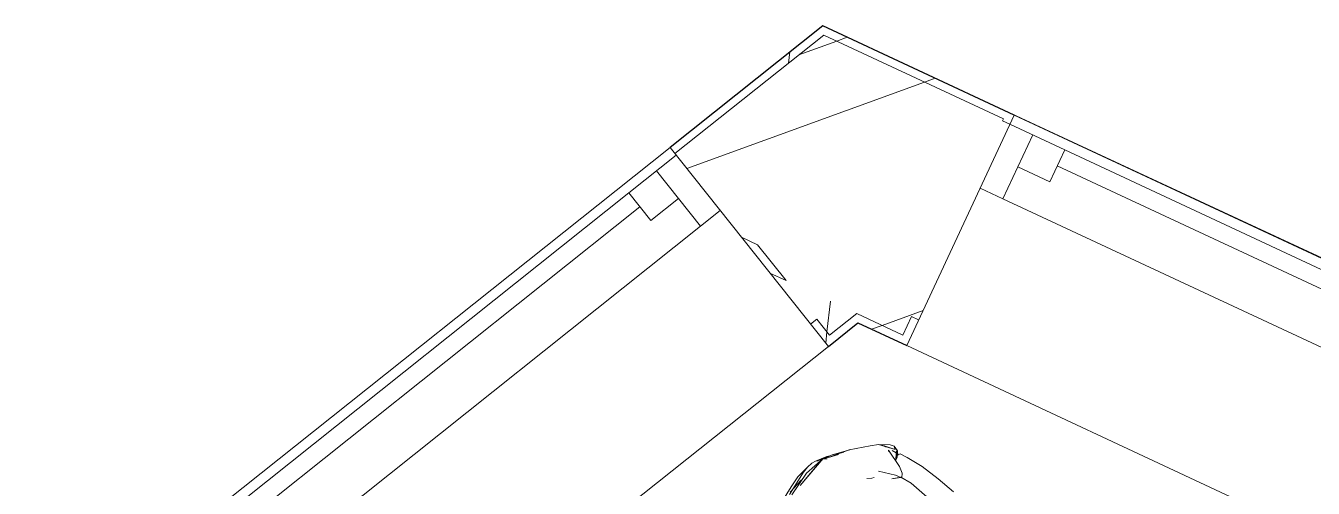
# Model space of a CAD drawing. Header units: millimetres. Extents: x 0 to 57242, y -59538 to 11130.
# Drawn here: x 12125 to 13745, y 1531 to 2113 of the extents above; entities that cross this region are included whole.
import ezdxf

# ---------------------------------------------------------------- set-up
doc = ezdxf.new("R2010")
doc.units = ezdxf.units.MM
for name, color, linetype, lineweight in [('A-GLAZ', 151, 'Continuous', 9), ('A-WALL', 113, 'Continuous', 9), ('A-WALL-PATT', 111, 'Continuous', 25), ('G-IMPT', 8, 'Continuous', 9), ('GFdwg_dwg', 8, 'Continuous', 9), ('I-FURN', 30, 'Continuous', 9)]:
    doc.layers.add(name, color=color, linetype=linetype, lineweight=lineweight)
pattern_1 = [(200, (13725.4, 1834.65), (121.62, -334.15), []), (200, (13564.4, 1489.34), (121.62, -334.15), [])]
pattern_2 = [(263.52, (11607.95, 903.26), (353.33, -40.14), []), (263.519, (11845.22, 605.17), (353.33, -40.14), [])]

# ---------------------------------------------------------------- blocks, each defined once
blk = doc.blocks.new('GFdwg_dwg_rge-311280-Level 0')
at = {"color": 1, "lineweight": 9}
blk.add_line((-7961.4, 10254.3), (-6870, 10800), dxfattribs=at)
blk.add_line((-7961.4, 10254.3), (-6870, 10800), dxfattribs=at)
blk = doc.blocks.new('GFdwg_dwg-311279-Level 0')
at = {"rotation": 308.5192572358332}
blk.add_blockref('GFdwg_dwg_rge-311280-Level 0', (10153, -10543.8), dxfattribs=at)
blk = doc.blocks.new('M_Window-Single-Hung - 1015 x 1500mm-351075-Level 0')
at = {"layer": 'A-GLAZ'}
for p, q in [((-507.5, 160), (507.5, 160)), ((475.75, -58.4), (-475.75, -58.4)), ((507.5, -160), (-507.5, -160)), ((-431.3, -147.3), (431.3, -147.3))]:
    blk.add_line(p, q, dxfattribs=at)
at = {"layer": 'A-GLAZ', "lineweight": 18}
for p, q in [((-507.5, -160), (-507.5, 160)), ((507.5, 160), (507.5, -160)), ((-507.5, -58.4), (-475.75, -58.4)), ((-475.75, -147.3), (-475.75, -58.4)), ((475.75, -58.4), (507.5, -58.4)), ((475.75, -147.3), (475.75, -58.4)), ((-475.75, -102.85), (-431.3, -102.85)), ((-431.3, -147.3), (-431.3, -102.85)), ((431.3, -147.3), (431.3, -102.85)), ((475.75, -102.85), (431.3, -102.85)), ((-431.3, -125.075), (431.3, -125.075)), ((-507.5, -147.3), (-431.3, -147.3)), ((431.3, -147.3), (507.5, -147.3))]:
    blk.add_line(p, q, dxfattribs=at)
blk = doc.blocks.new('LR1190_SOFA_19 - SOFA_ICV_DXF-1032981-Level 0')
at = {"layer": 'G-IMPT'}
for p, q in [((-1106.3, 1365.2), (-1127.9, 1356.1)), ((-1100.8, 1365.3), (-1127.1, 1356.4)), ((-1106.3, 1365.2), (-1120, 1358.8)), ((-1106.3, 1365.2), (-1117.3, 1359.7)), ((-1112.8, 1360.4), (-1093.9, 1368.6)), ((-1100.8, 1365.3), (-1112.8, 1360.4)), ((-1106.3, 1365.2), (-1094.7, 1368.4)), ((-1099.8, 1367.5), (-1101.8, 1366.4)), ((-1099.8, 1367.5), (-1085, 1371.7)), ((-1098.4, 1365.3), (-1093.9, 1368.6)), ((-1094.7, 1368.4), (-1093.9, 1368.6)), ((-1050.9, 1359.8), (-1094.7, 1368.4)), ((-1066.8, 1366.9), (-1094.7, 1368.4)), ((-1050.9, 1359.8), (-1093.9, 1368.6)), ((-1092.9, 1368.4), (-1085, 1371.7)), ((-1088.1, 1369.9), (-1085, 1371.7)), ((-1079.7, 1372.9), (-1085, 1371.7)), ((-1079.7, 1372.9), (-1072.2, 1372.3)), ((-1064.7, 1370.6), (-1072.2, 1372.3)), ((-1072.2, 1372.3), (-1055.3, 1370.2)), ((-1035.4, 1357.4), (-1066.8, 1366.9)), ((-1033.5, 1359.6), (-1064.7, 1370.6)), ((-1058, 1364.2), (-1055.8, 1364.4)), ((-1035.9, 1361.3), (-1055.8, 1364.4)), ((-1041.1, 1365.7), (-1055.3, 1370.2)), ((-1021.6, 1358.6), (-1041.1, 1365.7)), ((-1127.1, 1356.4), (-1150.9, 1344.4)), ((-1174.1, 1325.1), (-1171.4, 1329.4)), ((-1160.3, 1338.9), (-1172.9, 1321)), ((-1164.5, 1333.2), (-1172.9, 1321)), ((-1160.3, 1338.9), (-1171.4, 1329.4)), ((-1164.5, 1333.2), (-1165.4, 1330.9)), ((-1164.5, 1333.2), (-1165.3, 1331.1)), ((-1164.5, 1333.2), (-1160.3, 1338.9)), ((-1160.3, 1338.9), (-1150.9, 1344.4)), ((-1174.3, 1312.8), (-1178.2, 1303.8)), ((-1174.3, 1312.8), (-1169.9, 1313.4)), ((-1174.1, 1325.1), (-1173.3, 1322.3)), ((-1174.1, 1325.1), (-1172.8, 1322.1)), ((-1174.1, 1325.1), (-1173.7, 1317.7)), ((-1168.7, 1312.2), (-1173.7, 1317.7)), ((-1164.4, 1309.6), (-1173.7, 1317.7)), ((-1173.7, 1317.7), (-1168.4, 1311.9)), ((-1172.8, 1318.7), (-1166.1, 1311.6)), ((-1172.8, 1318.7), (-1164.3, 1308.9)), ((-1171.9, 1314.6), (-1172.2, 1316.1)), ((-1172, 1317.5), (-1171, 1313.2)), ((-1168.8, 1322.3), (-1171.9, 1314.6)), ((-1170.5, 1318.7), (-1171.9, 1314.6)), ((-1171.9, 1314.6), (-1171, 1313.2)), ((-1171.5, 1315.4), (-1171, 1313.2)), ((-1170.1, 1315.6), (-1168.7, 1312.2)), ((-1165.6, 1325.5), (-1163.7, 1301)), ((-1165.6, 1325.5), (-1164.6, 1323.4)), ((-1121.9, 1314.6), (-1127.2, 1311.1)), ((-1185.9, 1282.9), (-1178.2, 1303.8)), ((-1165.6, 1310.3), (-1168.4, 1311.9)), ((-1160.9, 1292.2), (-1163.7, 1301)), ((-1153, 1295.3), (-1139.3, 1312.7)), ((-1127.2, 1311.1), (-1130.2, 1309.8)), ((-1192, 1258.5), (-1185.9, 1282.9)), ((-1161.8, 1275.2), (-1156.5, 1289.1)), ((-1160.9, 1292.2), (-1156.9, 1288)), ((-1156.5, 1288.9), (-1153, 1295.3)), ((-1156.5, 1288.9), (-1146.5, 1294.6)), ((-1146.5, 1294.6), (-1156.5, 1289.1)), ((-1161.8, 1275.2), (-1169.9, 1232.2)), ((-1192, 1258.5), (-1197.2, 1233.6))]:
    blk.add_line(p, q, dxfattribs=at)
blk = doc.blocks.new('LR1190_SOFA_19 - LR1190_SOFA_19-1033392-Level 0')
at = {"extrusion": (0, 0, -1), "zscale": -1, "rotation": 180}
blk.add_blockref('LR1190_SOFA_19 - SOFA_ICV_DXF-1032981-Level 0', (1959.4, 1435.8), dxfattribs=at)

msp = doc.modelspace()

# ---------------------------------------------------------------- hatches: boundary and pattern name
at = {"layer": 'A-WALL-PATT', "lineweight": 9}
h = msp.add_hatch(dxfattribs=at)
h.set_pattern_fill('FP_6', color=256, angle=-315, style=0, pattern_type=2)
h.set_pattern_definition(pattern_1)
h.paths.add_polyline_path([(14324.2, 1544.4), (14332.9, 1551.4), (14288.8, 1571.9), (14283.5, 1560.4), (14292.5, 1556.2), (14293.7, 1558.6), (14314.1, 1549.1)])
h.paths.add_polyline_path([(13363.6, 1989.4), (13368.9, 2000.9), (13128, 2113.2), (13119.3, 2106.3), (13355.6, 1996), (13354.5, 1993.6)])
h = msp.add_hatch(dxfattribs=at)
h.set_pattern_fill('FP_7', color=256, angle=45, style=0, pattern_type=2)
h.set_pattern_definition(pattern_2)
h.paths.add_polyline_path([(10378.7, -88), (10551.8, 49.8), (10553.5, 47.7), (10561.3, 53.9), (10553.4, 63.8), (10376.3, -77.1)])
h.paths.add_polyline_path([(12942, 1952.4), (13129.4, 2101.5), (13119.3, 2106.3), (12935.8, 1960.2)])
h = msp.add_hatch(dxfattribs=at)
h.set_pattern_fill('FP_6', color=256, angle=-315, style=0, pattern_type=2)
h.set_pattern_definition(pattern_1)
h.paths.add_polyline_path([(14247.6, 1483.4), (14324.2, 1544.4), (14293.7, 1558.6), (14292.5, 1556.2), (14283.5, 1560.4), (14257, 1503.7)])
h.paths.add_polyline_path([(13228.9, 1724.1), (13239.7, 1747.4), (13248.8, 1743.2), (13363.6, 1989.4), (13354.5, 1993.6), (13355.6, 1996), (13129.4, 2101.5), (12942, 1952.4), (13025.7, 1847.2), (13046, 1837.8), (13081.9, 1792.7), (13170.9, 1751.2)])
h = msp.add_hatch(dxfattribs=at)
h.set_pattern_fill('FP_7', color=256, angle=45, style=0, pattern_type=2)
h.set_pattern_definition(pattern_2)
h.paths.add_polyline_path([(10430.6, -332.5), (10541.5, -308.9), (10559.1, -295), (10615.4, -283), (10738.6, -184.9), (10722.6, -164.8), (10730.4, -158.6), (10561.3, 53.9), (10553.4, 47.8), (10551.8, 49.8), (10378.7, -88), (10420.8, -286.5)])
h.paths.add_polyline_path([(13136.7, 1723.9), (13170.9, 1751.2), (13061.6, 1802.1), (13112.8, 1737.8), (13120.7, 1744), (13135.1, 1725.9)])
h = msp.add_hatch(dxfattribs=at)
h.set_pattern_fill('FP_6', color=256, angle=-315, style=0, pattern_type=2)
h.set_pattern_definition(pattern_1)
h.paths.add_polyline_path([(14367.1, 1182.3), (14375.9, 1189.3), (14157.8, 1291), (14153.6, 1281.9), (14288.8, 1218.8)])
h.paths.add_polyline_path([(13233.7, 1710.9), (13248.8, 1743.2), (13239.7, 1747.4), (13228.9, 1724.1), (13170.9, 1751.2), (13162.2, 1744.2), (13172.3, 1739.5)])
h = msp.add_hatch(dxfattribs=at)
h.set_pattern_fill('FP_7', color=256, angle=45, style=0, pattern_type=2)
h.set_pattern_definition(pattern_2)
h.paths.add_polyline_path([(10721.8, -211.1), (10752.7, -186.5), (10730.4, -158.6), (10722.6, -164.8), (10738.6, -184.9), (10719.4, -200.2)])
h.paths.add_polyline_path([(13135.1, 1709.8), (13172.3, 1739.5), (13162.2, 1744.2), (13136.7, 1723.9), (13120.7, 1744), (13112.8, 1737.8)])

# ---------------------------------------------------------------- linework, layer by layer
at = {"layer": 'A-WALL', "lineweight": 25}
for p, q in [((13128, 2113.2), (12935.8, 1960.2)), ((13368.9, 2000.9), (13128, 2113.2)), ((13135.1, 1709.8), (13172.3, 1739.5)), ((13172.3, 1739.5), (13233.7, 1710.9))]:
    msp.add_line(p, q, dxfattribs=at)
at = {"layer": 'A-WALL'}
for p, q in [((12942, 1952.4), (13129.4, 2101.5)), ((13355.6, 1996), (13129.4, 2101.5)), ((13354.5, 1993.6), (13355.6, 1996)), ((13354.5, 1993.6), (13363.6, 1989.4)), ((13046, 1837.8), (13025.7, 1847.2)), ((13046, 1837.8), (13081.9, 1792.7)), ((13061.6, 1802.1), (13081.9, 1792.7)), ((13136.7, 1723.9), (13170.9, 1751.2)), ((13170.9, 1751.2), (13228.9, 1724.1)), ((13120.7, 1744), (13112.8, 1737.8)), ((13120.7, 1744), (13136.7, 1723.9)), ((13228.9, 1724.1), (13239.7, 1747.4)), ((13248.8, 1743.2), (13239.7, 1747.4))]:
    msp.add_line(p, q, dxfattribs=at)

# ---------------------------------------------------------------- block references
at = {"layer": 'A-GLAZ'}
for p, rotation in [((13761.3, 1641.4), 154.9999999999999), ((12638.4, 1519), 218.5192572358331)]:
    msp.add_blockref('M_Window-Single-Hung - 1015 x 1500mm-351075-Level 0', p, dxfattribs=dict(at, rotation=rotation))
at = {"layer": 'GFdwg_dwg', "color": 1}
msp.add_blockref('GFdwg_dwg-311279-Level 0', (0, 0), dxfattribs=at)
at = {"layer": 'I-FURN', "rotation": 218.5192572358333}
msp.add_blockref('LR1190_SOFA_19 - LR1190_SOFA_19-1033392-Level 0', (10697.2, -280.6), dxfattribs=at)

doc.saveas('drawing.dxf')
